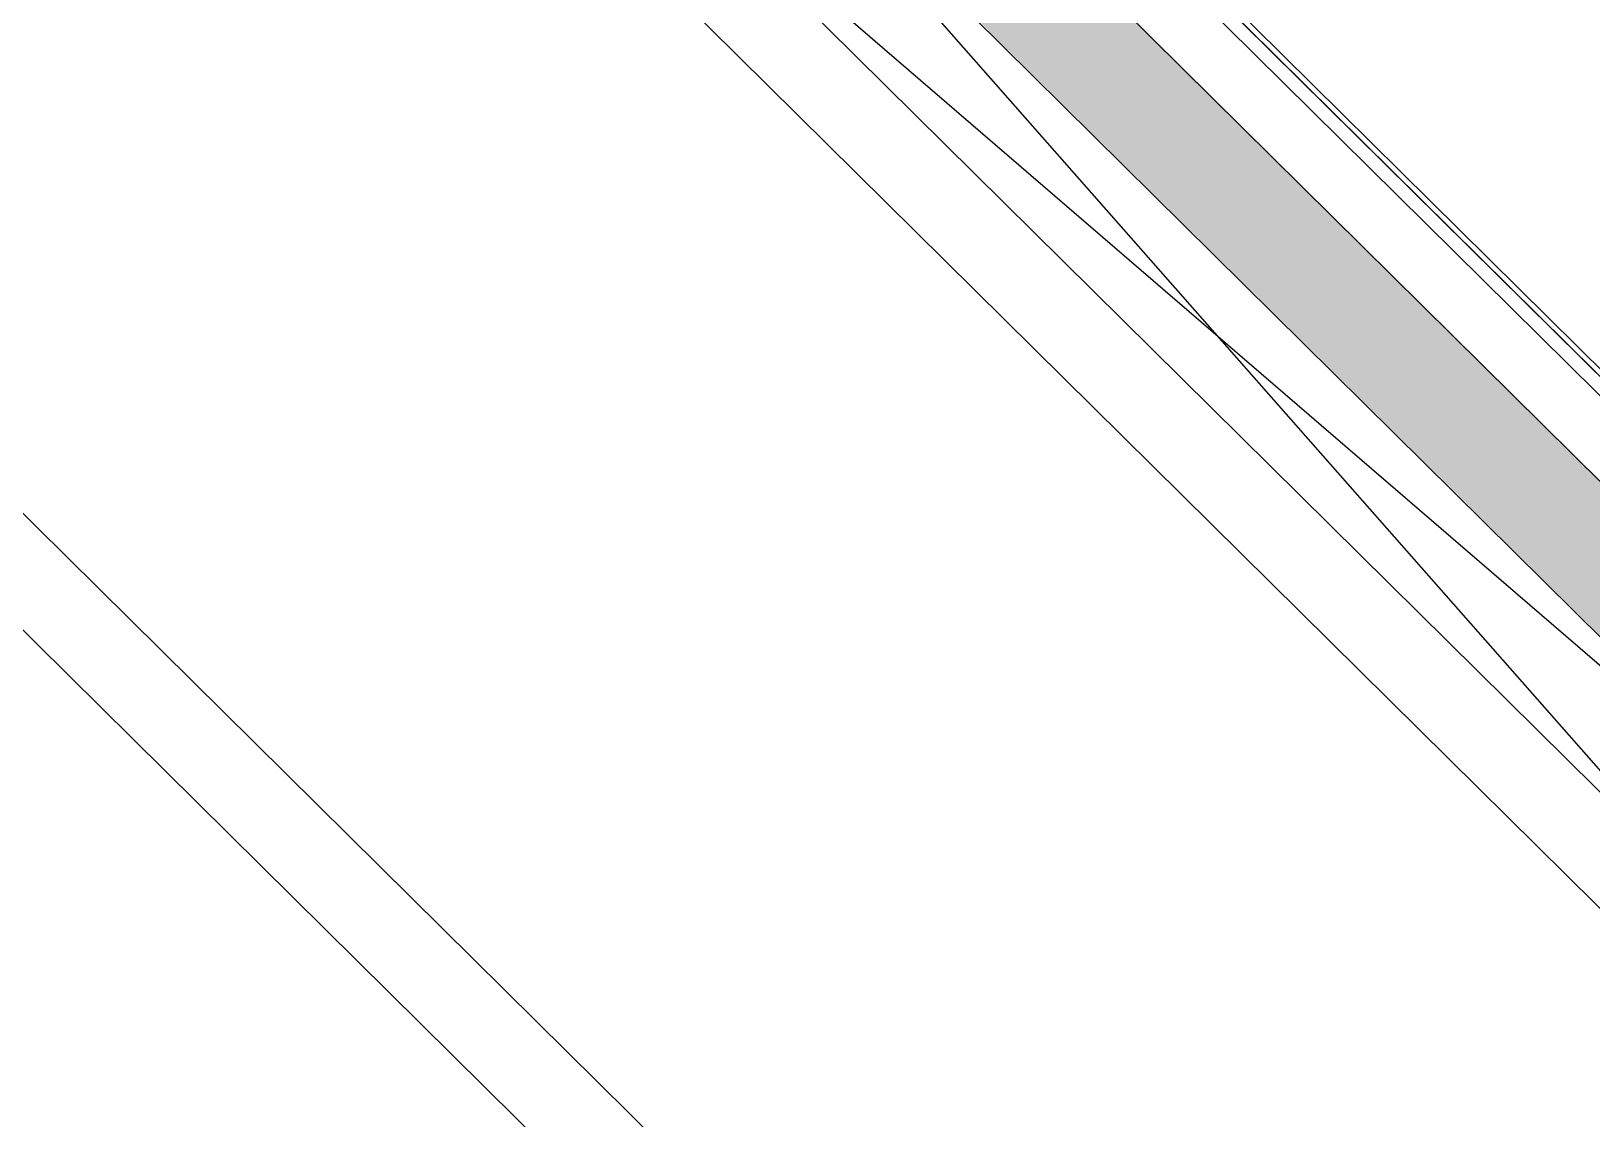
# Model space of a CAD drawing. Header units: centimetres. Extents: x 139057 to 200038, y 34824 to 80516.
# Drawn here: x 164799.2 to 165081.7, y 54437.4 to 54634.3 of the extents above; entities that cross this region are included whole.
import ezdxf

# ---------------------------------------------------------------- set-up
doc = ezdxf.new("R2010")
doc.units = ezdxf.units.CM
doc.header["$LTSCALE"] = 100
doc.layers.get('0').update_dxf_attribs({"lineweight": 0})
doc.layers.add('410_STRUTTURE_001-AM_0', color=7, linetype='Continuous', lineweight=0)
doc.layers.add('448_RAMPE_SCALE_ASCENS_001-AM_0', color=216, linetype='Continuous', lineweight=0)
for name, color, linetype in [('_retini_strutture', 7, 'Continuous'), ('A-CAVEDI', 1, 'Continuous'), ('A-GRAFICA', 253, 'Continuous'), ('A-MCLS3-15', 50, 'Continuous')]:
    doc.layers.add(name, color=color, linetype=linetype)

# ---------------------------------------------------------------- blocks, each defined once
blk = doc.blocks.new('AP1-2')
for p, q in [((14859171.24558452, 36749431.11065473), (14860796.47118594, 36750356.06565066)), ((14859205.33890801, 36749421.74874824), (14860787.10927945, 36750321.97232717))]:
    blk.add_line(p, q)
blk.add_lwpolyline([(14860783.36451685, 36750308.33499777), (14859218.97623741, 36749418.00398564), (14859214.02995401, 36749426.69503164), (14860778.41823345, 36750317.02604377)], close=True)

msp = doc.modelspace()

# ---------------------------------------------------------------- hatches: boundary and pattern name
at = {"layer": '_retini_strutture'}
msp.add_hatch(color=256, dxfattribs=at).paths.add_polyline_path([(164780.9019546161, 54953.34065716129), (164943.7547121147, 55051.21291922194), (164982.8687929461, 54986.14293964368), (165000.0108635674, 54996.44619070899), (164960.8971076334, 55061.51526259792), (164950.5931888024, 55078.65671119255), (164753.4556402588, 54960.17976237994), (164915.183593298, 54691.13150631797), (165138.343513752, 54470.35436805498), (165300.0877934495, 54633.87436203819), (165285.8699562425, 54647.94038879287), (165231.9003690357, 54701.33371763092), (165217.834342348, 54687.11588048351), (165271.8052362675, 54633.72125888032), (165138.1903965274, 54498.63952471477), (164931.0327649886, 54703.58523792189)])

# ---------------------------------------------------------------- linework, layer by layer
at = {"layer": '410_STRUTTURE_001-AM_0', "elevation": -3.490789228516181e-08}
msp.add_lwpolyline([(165138.3958842462, 54470.10562314999), (165300.146672024, 54633.61917946648), (165285.9293946686, 54647.68577208531), (165138.2438927839, 54498.39078588199), (164931.0944184089, 54703.34474394631), (164780.973548601, 54953.10613831293), (164960.9730069084, 55061.27357971829), (164950.6697703215, 55078.41543840778), (164753.5275064619, 54959.94633590591), (164915.2447510498, 54690.8916431607)], close=True, dxfattribs=at)
at = {"layer": 'A-CAVEDI'}
for p, q in [((164882.7486344228, 54673.80754935157, -3.490789228516181e-08), (165110.223764463, 54448.74336127353, -3.490789228516181e-08)), ((164903.961536816, 54673.92056290966, -3.490789228516181e-08), (165110.1107509086, 54469.95626366299, -3.490789228516181e-08))]:
    msp.add_line(p, q, dxfattribs=at)
at = {"layer": 'A-GRAFICA'}
for p, q in [((165110.1107509086, 54469.95626366299, -3.490789228516181e-08), (164918.0281293677, 54688.1378401981, -3.490789228516181e-08)), ((164903.961536816, 54673.92056290966, -3.490789228516181e-08), (165124.177343466, 54484.17354095888, -3.490789228516181e-08))]:
    msp.add_line(p, q, dxfattribs=at)
at = {"layer": 'A-MCLS3-15', "ltscale": 5, "elevation": -3.490789228516181e-08}
msp.add_lwpolyline([(164954.1495079516, 54012.65967147958), (165032.0995526003, 54293.92760459494), (164771.141118257, 54552.12021729511), (164668.0609949069, 54723.61825998288), (164657.0379487282, 54730.24385036689), (164664.7419759991, 54743.00639911902), (164678.9996484077, 54734.53629993808), (164695.3494923195, 54707.03773877185), (164783.0283831829, 54561.46001891208), (165048.8864185164, 54298.4185756908), (164968.5937793317, 54008.65717607152)], close=True, dxfattribs=at)

# ---------------------------------------------------------------- block references
at = {"layer": '448_RAMPE_SCALE_ASCENS_001-AM_0', "xscale": 0.1, "yscale": 0.1, "zscale": 0.1, "rotation": 105.66}
msp.add_blockref('AP1-2', (4104738.345010559, -384253.9906412198, -3.490789228516181e-08), dxfattribs=at)

doc.saveas('drawing.dxf')
